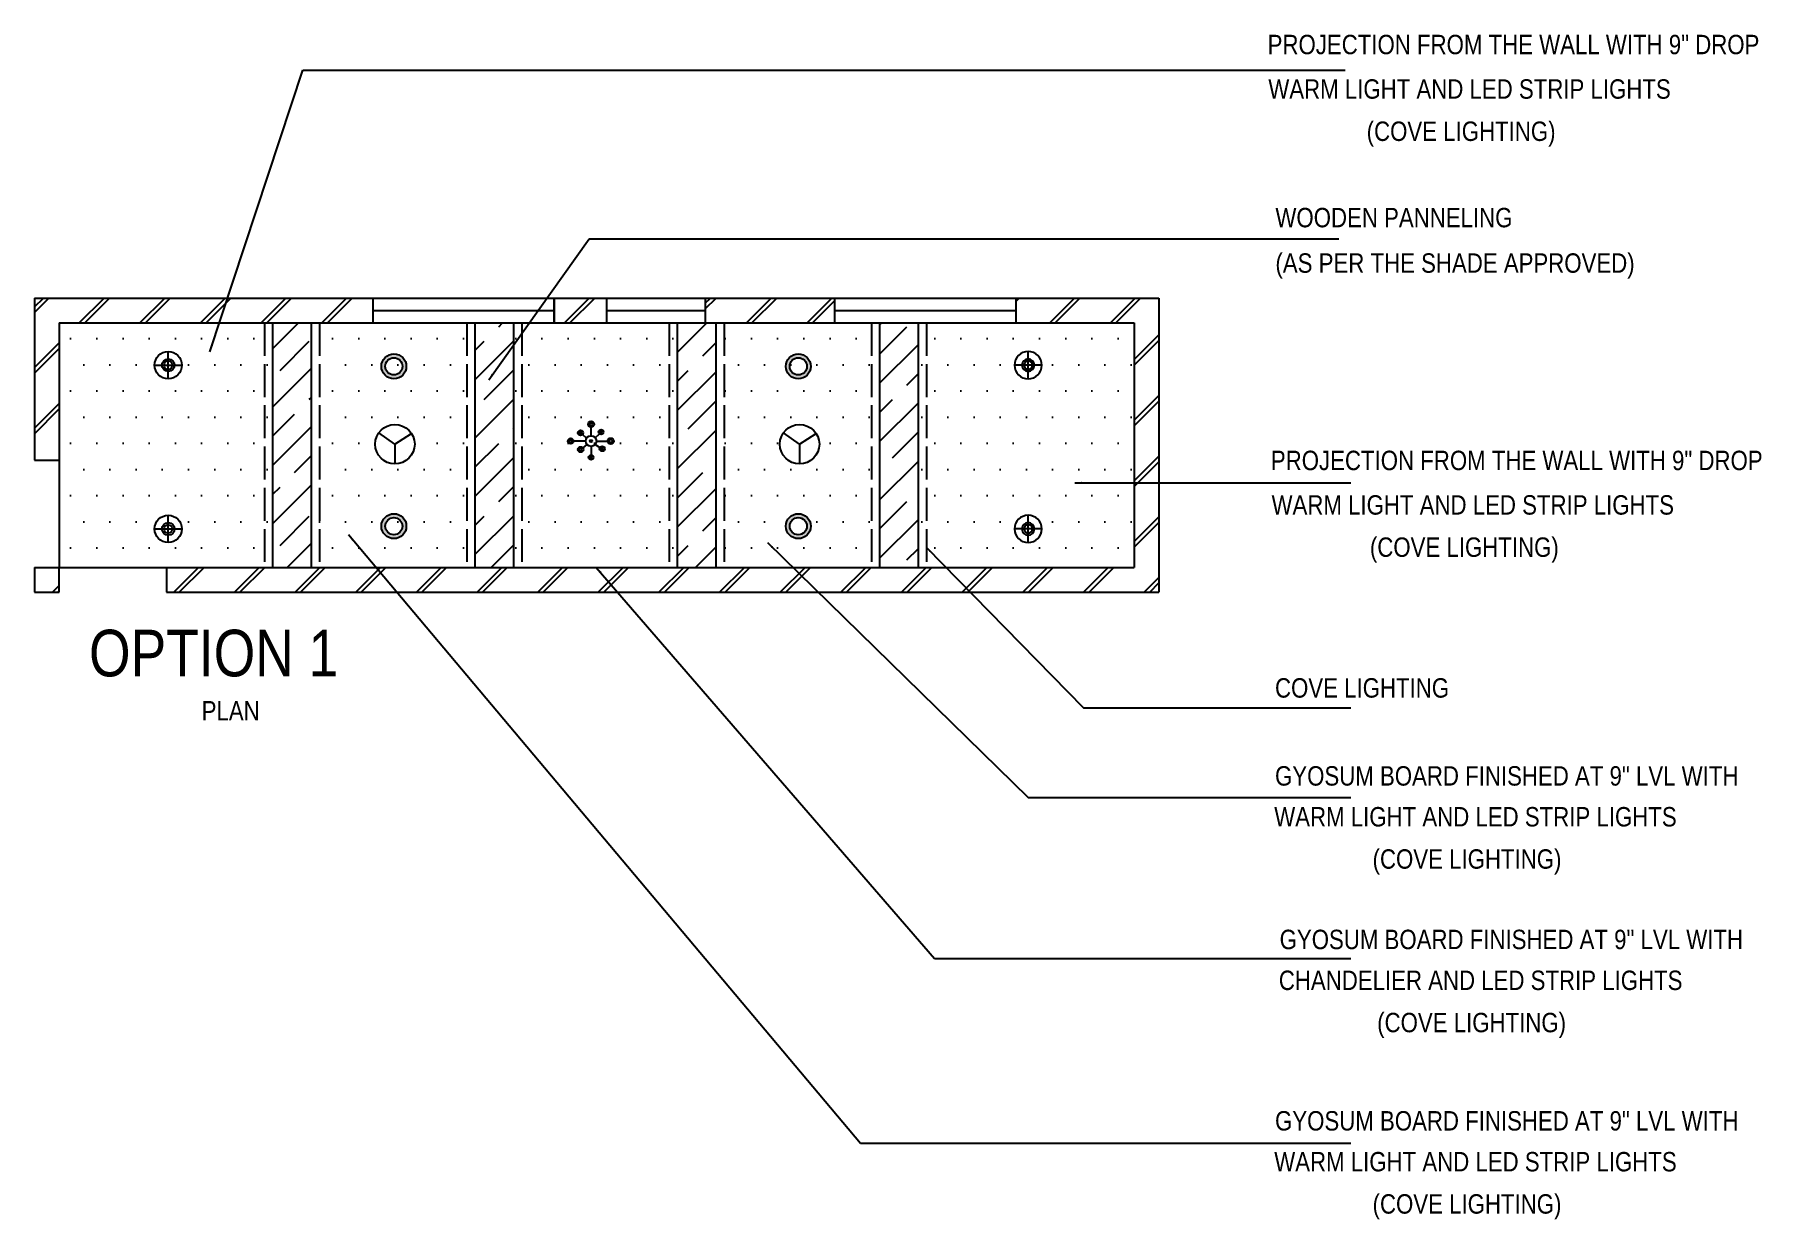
# Model space of a CAD drawing. Header units: millimetres. Extents: x 543 to 4497, y -1075 to 1315.
# Drawn here: x 2200 to 2828, y 884 to 1315 of the extents above; entities that cross this region are included whole.
import ezdxf

# ---------------------------------------------------------------- set-up
doc = ezdxf.new("R2010")
doc.units = ezdxf.units.MM
doc.linetypes.add('ACAD_ISO02W100', pattern=[15, 12, -3])
doc.layers.add('TXT', color=7, linetype='Continuous', lineweight=25)
doc.styles.add('stylus BT', font='swissc.ttf')
doc.dimstyles.new('ISO-25', dxfattribs={"dimtxt": 2.5, "dimasz": 2.5, "dimexe": 1.25, "dimexo": 0.625, "dimtad": 1, "dimlunit": 4, "dimtxsty": 'Standard', "dimcen": 2.5, "dimadec": 0, "dimazin": 0, "dimtfac": 1, "dimtmove": 0, "dimatfit": 3, "dimfxl": 1, "dimarcsym": 0})

# ---------------------------------------------------------------- blocks, each defined once
blk = doc.blocks.new('light')
at = {"color": 6}
for p, q in [((4552.69, 610.29), (4552.69, 623.07)), ((4546.31, 616.68), (4559.08, 616.68))]:
    blk.add_line(p, q, dxfattribs=at)
for radius in [6.39, 2.94, 2.94, 1.96]:
    blk.add_circle((4552.69, 616.68), radius, dxfattribs=at)
at = {"color": 6, "linetype": 'ByBlock'}
blk.add_circle((4552.69, 616.68), 6.39, dxfattribs=at)
blk = doc.blocks.new('chandelier')
for p, q in [((4689.87, 469.47), (4689.87, 472.64)), ((4687.93, 467.53), (4683.47, 467.53)), ((4688.26, 468.6), (4686.76, 469.9)), ((4688.39, 466.28), (4686.88, 465.1)), ((4689.87, 465.59), (4689.87, 462.46)), ((4691.34, 466.26), (4693.11, 465.22)), ((4691.4, 468.72), (4692.89, 470.2)), ((4691.81, 467.53), (4695.93, 467.53))]:
    blk.add_line(p, q)
for centre, radius in [((4686.05, 470.52), 0.94), ((4689.87, 473.71), 1.07), ((4689.87, 473.71), 0.494), ((4693.51, 470.82), 0.873), ((4693.51, 470.82), 0.422), ((4682.46, 467.53), 1.01), ((4682.46, 467.53), 0.503), ((4686.08, 464.48), 1.01), ((4686.08, 464.48), 0.491), ((4686.05, 470.52), 0.416), ((4689.87, 467.53), 1.94), ((4689.87, 467.53), 0.388), ((4693.92, 464.74), 0.94), ((4693.92, 464.74), 0.418), ((4697.03, 467.53), 1.11), ((4697.03, 467.53), 0.572), ((4689.87, 461.59), 0.872), ((4689.87, 461.59), 0.406)]:
    blk.add_circle(centre, radius)

msp = doc.modelspace()

# ---------------------------------------------------------------- hatches: boundary and pattern name
at = {"linetype": 'ByBlock'}
h = msp.add_hatch(dxfattribs=at)
h.set_pattern_fill('JIS_LC_8A', color=256, scale=2, style=0)
h.set_pattern_definition([(45, (-2287.366, 699.428), (-11.030866, 11.030866), []), (45, (-2285.366, 699.428), (-11.030866, 11.030866), [])])
h.paths.add_polyline_path([(2323.069, 1218.967), (2200.069, 1218.967), (2200.069, 1159.967), (2209.069, 1159.967), (2209.069, 1209.967), (2323.069, 1209.967)])
h.paths.add_polyline_path([(2408.069, 1218.967), (2389.069, 1218.967), (2389.069, 1209.967), (2408.069, 1209.967)])
h.paths.add_polyline_path([(2491.069, 1218.967), (2444.069, 1218.967), (2444.069, 1209.967), (2491.069, 1209.967)])
h.paths.add_polyline_path([(2609.069, 1218.967), (2557.069, 1218.967), (2557.069, 1209.967), (2600.069, 1209.967), (2600.069, 1120.967), (2248.069, 1120.967), (2248.069, 1111.967), (2609.069, 1111.967)])
h.paths.add_polyline_path([(2209.069, 1120.967), (2200.069, 1120.967), (2200.069, 1111.967), (2209.069, 1111.967)])
h = msp.add_hatch(dxfattribs=at)
h.set_pattern_fill('DOTS', color=256, scale=6, style=0)
h.set_pattern_definition([(0, (-2287.366, 699.428), (4.7625, 9.525), [0, -9.525])])
h.paths.add_polyline_path([(2283.669, 1209.967), (2209.069, 1209.967), (2209.069, 1159.967), (2209.069, 1120.967), (2248.069, 1120.967), (2283.669, 1120.967)])
h.paths.add_polyline_path([(2243.751, 1194.575, -1), (2253.678, 1194.575, -1)], flags=16)
h.paths.add_polyline_path([(2253.678, 1134.994, -1), (2243.751, 1134.994, -1)], flags=16)
h.paths.add_polyline_path([(2357.269, 1209.967), (2303.669, 1209.967), (2303.669, 1120.967), (2357.269, 1120.967)])
h.paths.add_polyline_path([(2326.243, 1194.141, -1), (2335.308, 1194.141, -1)], flags=16)
h.paths.add_polyline_path([(2338.347, 1165.803, -1), (2323.993, 1165.803, -1)], flags=16)
h.paths.add_polyline_path([(2333.894, 1194.141, -1), (2327.657, 1194.141, -1)], flags=0)
h.paths.add_polyline_path([(2335.308, 1136.001, -1), (2326.243, 1136.001, -1)], flags=16)
h.paths.add_polyline_path([(2333.894, 1136.001, -1), (2327.657, 1136.001, -1)], flags=0)
h.paths.add_polyline_path([(2303.669, 1120.967), (2303.669, 1209.967), (2300.669, 1209.967), (2300.669, 1120.967)])
h.paths.add_polyline_path([(2286.669, 1209.967), (2283.669, 1209.967), (2283.669, 1120.967), (2286.669, 1120.967)])
h.paths.add_polyline_path([(2360.269, 1209.967), (2357.269, 1209.967), (2357.269, 1120.967), (2360.269, 1120.967)])
h.paths.add_polyline_path([(2377.269, 1209.967), (2374.269, 1209.967), (2374.269, 1120.967), (2377.269, 1120.967)])
h.paths.add_polyline_path([(2430.869, 1209.967), (2377.269, 1209.967), (2377.269, 1120.967), (2430.869, 1120.967)])
h.paths.add_polyline_path([(2396.1, 1166.957), (2400.565, 1166.957, -0.147777), (2400.89, 1168.032), (2399.396, 1169.328, -0.6941176), (2397.745, 1169.944, -1.4406782), (2399.396, 1169.328), (2400.89, 1168.032, -0.2510683), (2402.507, 1168.898), (2402.507, 1172.068, -0.4142136), (2401.434, 1173.141, -1), (2403.58, 1173.141, -0.4142136), (2402.507, 1172.068), (2402.507, 1168.898, -0.231038), (2404.038, 1168.151), (2405.524, 1169.633, -1.4953711), (2407.015, 1170.249, -0.6687303), (2405.524, 1169.633), (2404.038, 1168.151, -0.1671769), (2404.448, 1166.957), (2408.561, 1166.957, -1), (2410.772, 1166.957, -1), (2408.561, 1166.957), (2404.448, 1166.957, -0.1796056), (2403.978, 1165.69), (2405.749, 1164.648, -0.7639838), (2407.499, 1164.171, -1.3089283), (2405.749, 1164.648), (2403.978, 1165.69, -0.2183628), (2402.507, 1165.015), (2402.507, 1161.89, -0.4142136), (2403.379, 1161.018, -1), (2401.635, 1161.018, -0.4142136), (2402.507, 1161.89), (2402.507, 1165.015, -0.2213755), (2401.021, 1165.707), (2399.512, 1164.53, -1.4011416), (2397.71, 1163.911, -0.7137038), (2399.512, 1164.53), (2401.021, 1165.707, -0.1766407), (2400.565, 1166.957), (2396.1, 1166.957, -1), (2394.086, 1166.957, -1)], flags=0)
h.paths.add_polyline_path([(2399.512, 1164.53), (2401.021, 1165.707, -0.1766407), (2400.565, 1166.957), (2396.1, 1166.957, -1), (2394.086, 1166.957, -1), (2396.1, 1166.957), (2400.565, 1166.957, -0.147777), (2400.89, 1168.032), (2399.396, 1169.328, -0.6941176), (2397.745, 1169.944, -1.4406782), (2399.396, 1169.328), (2400.89, 1168.032, -0.2510683), (2402.507, 1168.898), (2402.507, 1172.068, -0.4142136), (2401.434, 1173.141, -1), (2403.58, 1173.141, -0.4142136), (2402.507, 1172.068), (2402.507, 1168.898, -0.231038), (2404.038, 1168.151), (2405.524, 1169.633, -1.4953711), (2407.015, 1170.249, -0.6687303), (2405.524, 1169.633), (2404.038, 1168.151, -0.1671769), (2404.448, 1166.957), (2408.561, 1166.957, -1), (2410.772, 1166.957, -1), (2408.561, 1166.957), (2404.448, 1166.957, -0.1796056), (2403.978, 1165.69), (2405.749, 1164.648, -0.7639838), (2407.499, 1164.171, -1.3089283), (2405.749, 1164.648), (2403.978, 1165.69, -0.2183628), (2402.507, 1165.015), (2402.507, 1161.89, -0.4142136), (2403.379, 1161.018, -1), (2401.635, 1161.018, -0.4142136), (2402.507, 1161.89), (2402.507, 1165.015, -0.2213755), (2401.021, 1165.707), (2399.512, 1164.53, -1.4011416), (2397.71, 1163.911, -0.7137038)], flags=16)
h.paths.add_polyline_path([(2399.209, 1163.911, -1), (2398.226, 1163.911, -1)], flags=0)
h.paths.add_polyline_path([(2430.869, 1120.967), (2433.869, 1120.967), (2433.869, 1209.967), (2430.869, 1209.967)])
h.paths.add_polyline_path([(2447.869, 1120.967), (2450.869, 1120.967), (2450.869, 1209.967), (2447.869, 1209.967)])
h.paths.add_polyline_path([(2450.869, 1120.967), (2504.469, 1120.967), (2504.469, 1209.967), (2450.869, 1209.967)])
h.paths.add_polyline_path([(2482.418, 1136.001, -1), (2473.352, 1136.001, -1)], flags=16)
h.paths.add_polyline_path([(2471.193, 1165.803, -1), (2485.547, 1165.803, -1)], flags=16)
h.paths.add_polyline_path([(2481.004, 1136.001, -1), (2474.766, 1136.001, -1)], flags=0)
h.paths.add_polyline_path([(2473.352, 1194.141, -1), (2482.418, 1194.141, -1)], flags=16)
h.paths.add_polyline_path([(2474.766, 1194.141, -1), (2481.004, 1194.141, -1)], flags=0)
h.paths.add_polyline_path([(2504.469, 1120.967), (2507.469, 1120.967), (2507.469, 1209.967), (2504.469, 1209.967)])
h.paths.add_polyline_path([(2524.469, 1120.967), (2600.069, 1120.967), (2600.069, 1209.967), (2524.469, 1209.967)])
h.paths.add_polyline_path([(2566.474, 1134.994, -1), (2556.547, 1134.994, -1)], flags=16)
h.paths.add_polyline_path([(2556.547, 1194.575, -1), (2566.474, 1194.575, -1)], flags=16)
h.paths.add_polyline_path([(2521.469, 1120.967), (2524.469, 1120.967), (2524.469, 1209.967), (2521.469, 1209.967)])
h = msp.add_hatch(dxfattribs=at)
h.set_pattern_fill('JIS_STN_1E', color=256, scale=15, style=0)
h.set_pattern_definition([(45, (-2287.366, 699.428), (-10.6066, 10.6066), []), (45, (-2276.791, 699.428), (-10.6066, 10.6066), [15, -7.5])])
h.paths.add_polyline_path([(2300.669, 1209.967), (2286.669, 1209.967), (2286.669, 1120.967), (2300.669, 1120.967)])
h.paths.add_polyline_path([(2374.269, 1209.967), (2360.269, 1209.967), (2360.269, 1120.967), (2374.269, 1120.967)])
h.paths.add_polyline_path([(2447.869, 1209.967), (2433.869, 1209.967), (2433.869, 1120.967), (2447.869, 1120.967)])
h.paths.add_polyline_path([(2521.469, 1209.967), (2507.469, 1209.967), (2507.469, 1120.967), (2521.469, 1120.967)])
h = msp.add_hatch(color=1, dxfattribs=at)
h.paths.add_polyline_path([(2326.243, 1194.141, 1), (2335.308, 1194.141, 1)])
h.paths.add_polyline_path([(2333.894, 1194.141, -1), (2327.657, 1194.141, -1)], flags=16)
h = msp.add_hatch(color=1, dxfattribs=at)
h.paths.add_polyline_path([(2473.352, 1194.141, 1), (2482.418, 1194.141, 1)])
h.paths.add_polyline_path([(2481.004, 1194.141, -1), (2474.766, 1194.141, -1)], flags=16)
h = msp.add_hatch(color=1, dxfattribs=at)
h.paths.add_polyline_path([(2326.243, 1136.001, 1), (2335.308, 1136.001, 1)])
h.paths.add_polyline_path([(2333.894, 1136.001, -1), (2327.657, 1136.001, -1)], flags=16)
h = msp.add_hatch(color=1, dxfattribs=at)
h.paths.add_polyline_path([(2473.352, 1136.001, 1), (2482.418, 1136.001, 1)])
h.paths.add_polyline_path([(2481.004, 1136.001, -1), (2474.766, 1136.001, -1)], flags=16)

# ---------------------------------------------------------------- linework, layer by layer
for p, q in [((2200.069, 1218.967), (2200.069, 1159.967)), ((2200.069, 1218.967), (2609.069, 1218.967)), ((2323.069, 1218.967), (2323.069, 1209.967)), ((2389.069, 1218.967), (2389.069, 1209.967)), ((2389.069, 1209.967), (2389.069, 1218.967)), ((2408.069, 1218.967), (2408.069, 1209.967)), ((2444.069, 1218.967), (2444.069, 1209.967)), ((2491.069, 1218.967), (2491.069, 1209.967)), ((2557.069, 1218.967), (2557.069, 1209.967)), ((2609.069, 1218.967), (2609.069, 1111.967)), ((2323.069, 1214.467), (2389.069, 1214.467)), ((2408.069, 1214.467), (2444.069, 1214.467)), ((2491.069, 1214.467), (2557.069, 1214.467)), ((2209.069, 1209.967), (2209.069, 1159.967)), ((2209.069, 1209.967), (2600.069, 1209.967)), ((2286.669, 1209.967), (2286.669, 1120.967)), ((2300.669, 1209.967), (2300.669, 1120.967)), ((2360.269, 1209.967), (2360.269, 1120.967)), ((2374.269, 1209.967), (2374.269, 1120.967)), ((2433.869, 1209.967), (2433.869, 1120.967)), ((2447.869, 1209.967), (2447.869, 1120.967)), ((2507.469, 1209.967), (2507.469, 1120.967)), ((2521.469, 1209.967), (2521.469, 1120.967)), ((2600.069, 1209.967), (2600.069, 1120.967)), ((2331.17, 1165.803), (2325.349, 1170.001)), ((2331.17, 1165.803), (2337.15, 1169.772)), ((2478.37, 1165.803), (2472.549, 1170.001)), ((2478.37, 1165.803), (2484.35, 1169.772)), ((2331.17, 1165.803), (2331.17, 1158.626)), ((2478.37, 1165.803), (2478.37, 1158.626)), ((2200.069, 1159.967), (2209.069, 1159.967)), ((2209.069, 1159.967), (2209.069, 1120.967)), ((2200.069, 1120.967), (2200.069, 1111.967)), ((2200.069, 1120.967), (2209.069, 1120.967)), ((2209.069, 1120.967), (2248.069, 1120.967)), ((2209.069, 1111.967), (2209.069, 1120.967)), ((2248.069, 1120.967), (2248.069, 1111.967)), ((2248.069, 1120.967), (2600.069, 1120.967)), ((2200.069, 1111.967), (2209.069, 1111.967)), ((2248.069, 1111.967), (2609.069, 1111.967))]:
    msp.add_line(p, q, dxfattribs=at)
at = {"linetype": 'ACAD_ISO02W100'}
for p, q in [((2283.669, 1209.967), (2283.669, 1120.967)), ((2303.669, 1209.967), (2303.669, 1120.967)), ((2357.269, 1209.967), (2357.269, 1120.967)), ((2377.269, 1209.967), (2377.269, 1120.967)), ((2430.869, 1209.967), (2430.869, 1120.967)), ((2450.869, 1209.967), (2450.869, 1120.967)), ((2504.469, 1209.967), (2504.469, 1120.967)), ((2524.469, 1209.967), (2524.469, 1120.967))]:
    msp.add_line(p, q, dxfattribs=at)
at = {"color": 1, "linetype": 'ByBlock'}
for centre, radius in [((2330.776, 1194.141), 4.533), ((2330.776, 1194.141), 4.533), ((2330.776, 1194.141), 3.119), ((2477.885, 1194.141), 4.533), ((2477.885, 1194.141), 4.533), ((2330.776, 1136.001), 4.533), ((2330.776, 1136.001), 4.533), ((2330.776, 1136.001), 3.119), ((2477.885, 1136.001), 4.533), ((2477.885, 1136.001), 4.533), ((2477.885, 1136.001), 3.119)]:
    msp.add_circle(centre, radius, dxfattribs=at)
at = {"linetype": 'ByBlock'}
for centre, radius in [((2477.885, 1194.141), 3.119), ((2331.17, 1165.803), 7.177), ((2478.37, 1165.803), 7.177)]:
    msp.add_circle(centre, radius, dxfattribs=at)

# ---------------------------------------------------------------- block references
at = {"linetype": 'ByBlock', "yscale": 0.7770129668629124, "zscale": 0.7770129668629747}
for p, xscale in [((-1288.788, 715.405), 0.7770129668633672), ((6099.013, 715.405), -0.7770129668624577), ((-1288.788, 655.824), 0.7770129668633672), ((6099.013, 655.824), -0.7770129668624577)]:
    msp.add_blockref('light', p, dxfattribs=dict(at, xscale=xscale))
at = {"linetype": 'ByBlock'}
msp.add_blockref('chandelier', (-2287.366, 699.428), dxfattribs=at)

# ---------------------------------------------------------------- texts
at = {"layer": 'TXT', "style": 'stylus BT'}
for s, height, p in [('PROJECTION FROM THE WALL WITH 9" DROP', 7.05594, (2648.608, 1307.684)), ('WARM LIGHT AND LED STRIP LIGHTS ', 7.05594, (2648.864, 1291.505)), ('(COVE LIGHTING)', 7.05594, (2684.635, 1276.14)), ('WOODEN PANNELING ', 7.05594, (2651.449, 1244.728)), ('(AS PER THE SHADE APPROVED)', 7.05594, (2651.449, 1228.193)), ('PROJECTION FROM THE WALL WITH 9" DROP', 7.05594, (2649.784, 1156.386)), ('WARM LIGHT AND LED STRIP LIGHTS ', 7.05594, (2650.04, 1140.206)), ('(COVE LIGHTING)', 7.05594, (2685.811, 1124.842)), ('OPTION 1', 16.9629, (2219.88, 1081.359)), ('COVE LIGHTING', 7.05594, (2651.296, 1073.635)), ('PLAN', 7.0559, (2260.86, 1065.317)), ('GYOSUM BOARD FINISHED AT 9" LVL WITH', 7.05594, (2651.296, 1041.631)), ('WARM LIGHT AND LED STRIP LIGHTS ', 7.05594, (2651.015, 1026.764)), ('(COVE LIGHTING)', 7.05594, (2686.786, 1011.399)), ('GYOSUM BOARD FINISHED AT 9" LVL WITH', 7.05594, (2652.966, 982.135)), ('CHANDELIER AND LED STRIP LIGHTS ', 7.05594, (2652.685, 967.269)), ('(COVE LIGHTING)', 7.05594, (2688.456, 951.904)), ('GYOSUM BOARD FINISHED AT 9" LVL WITH', 7.05594, (2651.296, 916.152)), ('WARM LIGHT AND LED STRIP LIGHTS ', 7.05594, (2651.015, 901.286)), ('(COVE LIGHTING)', 7.05594, (2686.786, 885.921))]:
    msp.add_text(s, height=height, dxfattribs=at).set_placement(p)

# ---------------------------------------------------------------- leaders
at = {"linetype": 'ByBlock'}
for points, override in [([(2263.786, 1199.374), (2297.652, 1301.871), (2676.864, 1301.871)], {"dimgap": 0.625, "dimtad": 0}), ([(2365.269, 1189.25), (2401.818, 1240.5), (2674.468, 1240.5)], {"dimgap": 0.625, "dimtad": 0}), ([(2578.457, 1151.763), (2678.894, 1151.763)], {"dimgap": 0.625, "dimtad": 0}), ([(2314.219, 1132.95), (2500.545, 911.548), (2678.894, 911.548)], {"dimgap": 0.625, "dimtad": 0}), ([(2466.687, 1130.031), (2561.511, 1037.316), (2678.894, 1037.316)], {"dimgap": 0.625, "dimtad": 0}), ([(2524.469, 1128.212), (2581.579, 1069.89), (2678.894, 1069.89)], {"dimasz": 2, "dimgap": 0.625, "dimtad": 0}), ([(2404.414, 1120.967), (2527.438, 978.728), (2678.894, 978.728)], {"dimgap": 0.625, "dimtad": 0})]:
    msp.add_leader(points, dimstyle='ISO-25', override=override, dxfattribs=at)

doc.saveas('drawing.dxf')
